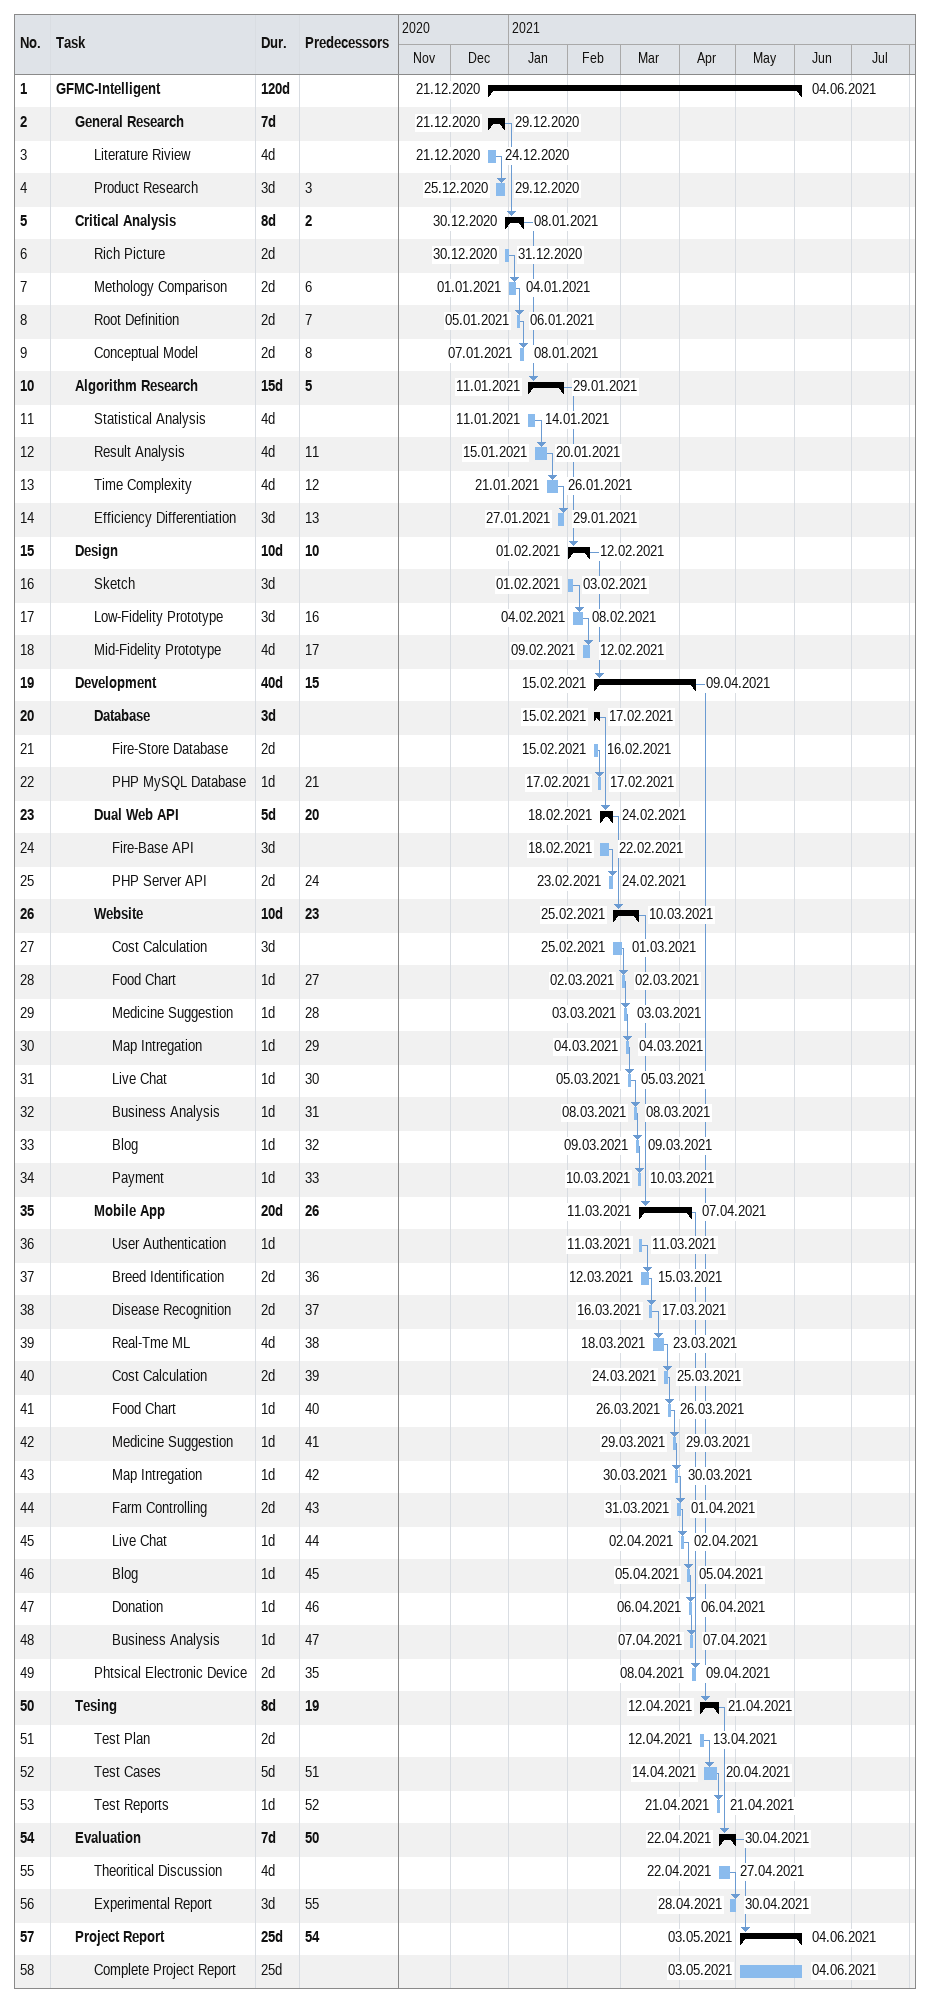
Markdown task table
| ID | Level | Task | Duration | Start | Finish | Predecessors |
|---|---|---|---|---|---|---|
| 1 | 1 | **GFMC-Intelligent** | 120d | 2020-12-21 | 2021-06-04 |  |
| 2 | 2 | **General Research** | 7d | 2020-12-21 | 2020-12-29 |  |
| 3 | 3 | Literature Riview | 4d | 2020-12-21 | 2020-12-24 |  |
| 4 | 3 | Product Research | 3d | 2020-12-25 | 2020-12-29 | 3 |
| 5 | 2 | **Critical Analysis** | 8d | 2020-12-30 | 2021-01-08 | 2 |
| 6 | 3 | Rich Picture | 2d | 2020-12-30 | 2020-12-31 |  |
| 7 | 3 | Methology Comparison | 2d | 2021-01-01 | 2021-01-04 | 6 |
| 8 | 3 | Root Definition | 2d | 2021-01-05 | 2021-01-06 | 7 |
| 9 | 3 | Conceptual Model | 2d | 2021-01-07 | 2021-01-08 | 8 |
| 10 | 2 | **Algorithm Research** | 15d | 2021-01-11 | 2021-01-29 | 5 |
| 11 | 3 | Statistical Analysis | 4d | 2021-01-11 | 2021-01-14 |  |
| 12 | 3 | Result Analysis | 4d | 2021-01-15 | 2021-01-20 | 11 |
| 13 | 3 | Time Complexity | 4d | 2021-01-21 | 2021-01-26 | 12 |
| 14 | 3 | Efficiency Differentiation | 3d | 2021-01-27 | 2021-01-29 | 13 |
| 15 | 2 | **Design** | 10d | 2021-02-01 | 2021-02-12 | 10 |
| 16 | 3 | Sketch | 3d | 2021-02-01 | 2021-02-03 |  |
| 17 | 3 | Low-Fidelity Prototype | 3d | 2021-02-04 | 2021-02-08 | 16 |
| 18 | 3 | Mid-Fidelity Prototype | 4d | 2021-02-09 | 2021-02-12 | 17 |
| 19 | 2 | **Development** | 40d | 2021-02-15 | 2021-04-09 | 15 |
| 20 | 3 | **Database** | 3d | 2021-02-15 | 2021-02-17 |  |
| 21 | 4 | Fire-Store Database | 2d | 2021-02-15 | 2021-02-16 |  |
| 22 | 4 | PHP MySQL Database | 1d | 2021-02-17 | 2021-02-17 | 21 |
| 23 | 3 | **Dual Web API** | 5d | 2021-02-18 | 2021-02-24 | 20 |
| 24 | 4 | Fire-Base API | 3d | 2021-02-18 | 2021-02-22 |  |
| 25 | 4 | PHP Server API | 2d | 2021-02-23 | 2021-02-24 | 24 |
| 26 | 3 | **Website** | 10d | 2021-02-25 | 2021-03-10 | 23 |
| 27 | 4 | Cost Calculation | 3d | 2021-02-25 | 2021-03-01 |  |
| 28 | 4 | Food Chart | 1d | 2021-03-02 | 2021-03-02 | 27 |
| 29 | 4 | Medicine Suggestion | 1d | 2021-03-03 | 2021-03-03 | 28 |
| 30 | 4 | Map Intregation | 1d | 2021-03-04 | 2021-03-04 | 29 |
| 31 | 4 | Live Chat | 1d | 2021-03-05 | 2021-03-05 | 30 |
| 32 | 4 | Business Analysis | 1d | 2021-03-08 | 2021-03-08 | 31 |
| 33 | 4 | Blog | 1d | 2021-03-09 | 2021-03-09 | 32 |
| 34 | 4 | Payment | 1d | 2021-03-10 | 2021-03-10 | 33 |
| 35 | 3 | **Mobile App** | 20d | 2021-03-11 | 2021-04-07 | 26 |
| 36 | 4 | User Authentication | 1d | 2021-03-11 | 2021-03-11 |  |
| 37 | 4 | Breed Identification | 2d | 2021-03-12 | 2021-03-15 | 36 |
| 38 | 4 | Disease Recognition | 2d | 2021-03-16 | 2021-03-17 | 37 |
| 39 | 4 | Real-Tme ML | 4d | 2021-03-18 | 2021-03-23 | 38 |
| 40 | 4 | Cost Calculation | 2d | 2021-03-24 | 2021-03-25 | 39 |
| 41 | 4 | Food Chart | 1d | 2021-03-26 | 2021-03-26 | 40 |
| 42 | 4 | Medicine Suggestion | 1d | 2021-03-29 | 2021-03-29 | 41 |
| 43 | 4 | Map Intregation | 1d | 2021-03-30 | 2021-03-30 | 42 |
| 44 | 4 | Farm Controlling | 2d | 2021-03-31 | 2021-04-01 | 43 |
| 45 | 4 | Live Chat | 1d | 2021-04-02 | 2021-04-02 | 44 |
| 46 | 4 | Blog | 1d | 2021-04-05 | 2021-04-05 | 45 |
| 47 | 4 | Donation | 1d | 2021-04-06 | 2021-04-06 | 46 |
| 48 | 4 | Business Analysis | 1d | 2021-04-07 | 2021-04-07 | 47 |
| 49 | 3 | Phtsical Electronic Device | 2d | 2021-04-08 | 2021-04-09 | 35 |
| 50 | 2 | **Tesing** | 8d | 2021-04-12 | 2021-04-21 | 19 |
| 51 | 3 | Test Plan | 2d | 2021-04-12 | 2021-04-13 |  |
| 52 | 3 | Test Cases | 5d | 2021-04-14 | 2021-04-20 | 51 |
| 53 | 3 | Test Reports | 1d | 2021-04-21 | 2021-04-21 | 52 |
| 54 | 2 | **Evaluation** | 7d | 2021-04-22 | 2021-04-30 | 50 |
| 55 | 3 | Theoritical Discussion | 4d | 2021-04-22 | 2021-04-27 |  |
| 56 | 3 | Experimental Report | 3d | 2021-04-28 | 2021-04-30 | 55 |
| 57 | 2 | **Project Report** | 25d | 2021-05-03 | 2021-06-04 | 54 |
| 58 | 3 | Complete Project Report | 25d | 2021-05-03 | 2021-06-04 |  |
